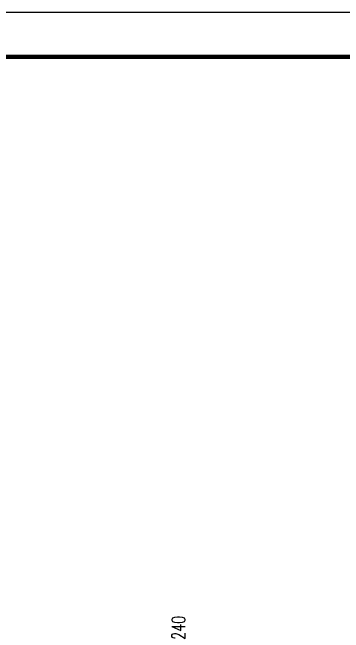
# Model space of a CAD drawing. Extents: x -17471 to 313636, y -71590 to 757901.
# Drawn here: x 111144 to 118622, y 188595 to 202580 of the extents above; entities that cross this region are included whole.
import ezdxf

# ---------------------------------------------------------------- set-up
doc = ezdxf.new("R2010")
doc.units = 0
doc.header["$LTSCALE"] = 1000
doc.header["$MEASUREMENT"] = 0
doc.layers.add('AXIS', color=3, linetype='Continuous')
doc.layers.add('PUB_TITLE', color=4, linetype='Continuous')
doc.styles.add('_TCH_DIM_T3', font='SIMPLEX', dxfattribs={"width": 0.705882, "bigfont": 'GBCBIG'})
doc.dimstyles.new('_TCH_ARCH&&100', dxfattribs={"dimtxt": 297.5, "dimasz": 100, "dimexe": 250, "dimexo": 300, "dimgap": 126.25, "dimtad": 1, "dimdec": 0, "dimzin": 0, "dimdsep": 46, "dimtxsty": '_TCH_DIM_T3', "dimblk": 'ARCHTICK', "dimcen": 0.09, "dimclrt": 7, "dimazin": 2, "dimtfac": 1, "dimtdec": 0, "dimtix": 1, "dimtmove": 2, "dimatfit": 3, "dimfxl": 0, "dimtolj": 1, "dimtzin": 0, "dimarcsym": 0})

# ---------------------------------------------------------------- blocks, each defined once
blk = doc.blocks.new('_ArchTick')
at = {"color": 0, "linetype": 'ByBlock', "const_width": 0.4}
blk.add_lwpolyline([(-0.5, -0.5), (0.5, 0.5)], dxfattribs=at)
blk = doc.blocks.new('*D2003')
at = {"layer": 'AXIS', "color": 0, "lineweight": -2, "transparency": 16777216}
for p, q in [((115170, 188332), (115170, 188432)), ((111470, 188332), (115420, 188332)), ((115170, 188092), (115170, 188332)), ((111470, 188092), (115420, 188092)), ((115170, 188092), (115170, 187992))]:
    blk.add_line(p, q, dxfattribs=at)
at = {"layer": 'Defpoints', "color": 0, "transparency": 16777216}
for p in [(111170, 188332), (115170, 188332), (111170, 188092)]:
    blk.add_point(p, dxfattribs=at)
at = {"layer": 'AXIS', "color": 0, "lineweight": -2, "transparency": 16777216, "xscale": 100, "yscale": 100, "zscale": 100}
for p, rotation in [((115170, 188332), 270), ((115170, 188092), 90)]:
    blk.add_blockref('_ArchTick', p, dxfattribs=dict(at, rotation=rotation))
at = {"layer": 'AXIS', "color": 7, "transparency": 16777216, "insert": (114895, 188702), "char_height": 297.5, "attachment_point": 5, "rotation": 90, "style": '_TCH_DIM_T3'}
blk.add_mtext('\\A1;240', dxfattribs=at)

msp = doc.modelspace()

# ---------------------------------------------------------------- linework, layer by layer
at = {"layer": 'PUB_TITLE'}
msp.add_lwpolyline([(0, 143180.2), (126100, 143180.2), (126100, 202580.2), (0, 202580.2)], close=True, dxfattribs=at)
at = {"layer": 'PUB_TITLE', "const_width": 100}
msp.add_lwpolyline([(2500, 144180.2), (125100, 144180.2), (125100, 201580.2), (2500, 201580.2)], close=True, dxfattribs=at)

# ---------------------------------------------------------------- dimensions: what is measured, and where the dimension line sits
at = {"layer": 'AXIS'}
dim = msp.add_linear_dim(base=(115170.2, 188332.3), p1=(111170.2, 188092.3), p2=(111170.2, 188332.3), angle=90, dimstyle='_TCH_ARCH&&100', dxfattribs=at)
dim.commit()
dim.dimension.update_dxf_attribs({"geometry": '*D2003', "text_midpoint": (114895.2, 188702.3), "dimtype": 129})

doc.saveas('drawing.dxf')
